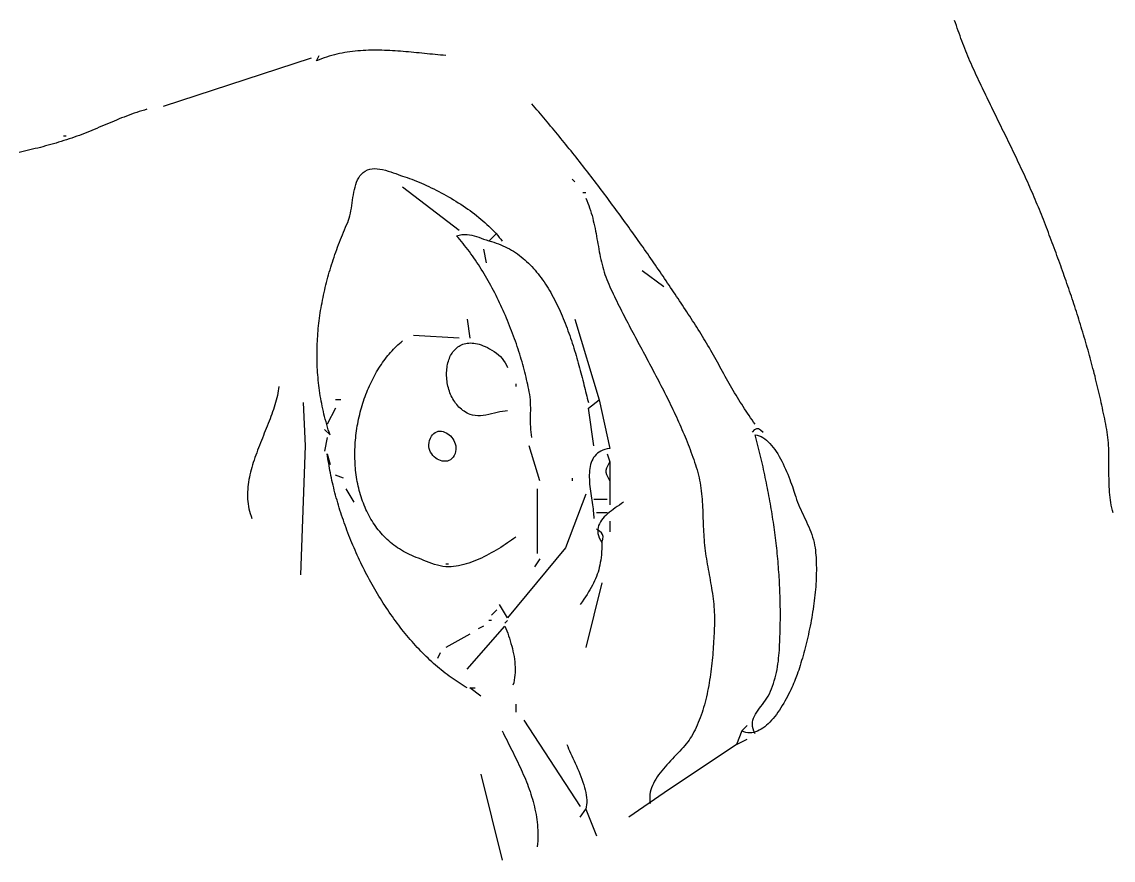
# Model space of a CAD drawing. Header units: millimetres. Extents: x 0 to 171, y 0 to 100.
# Drawn here: x 82.36 to 116, y 16.53 to 42.37 of the extents above; entities that cross this region are included whole.
import ezdxf

# ---------------------------------------------------------------- set-up
doc = ezdxf.new("R2010")
doc.units = ezdxf.units.MM
doc.layers.add('Gravur', color=7, linetype='CONTINUOUS')

msp = doc.modelspace()

# ---------------------------------------------------------------- linework, layer by layer
at = {"layer": 'Gravur'}
for points in [[(115.996, 27.228), (115.974, 27.306), (115.955, 27.385), (115.938, 27.465), (115.924, 27.546), (115.911, 27.627), (115.901, 27.709), (115.892, 27.791), (115.885, 27.873), (115.879, 27.956), (115.875, 28.04), (115.872, 28.123), (115.869, 28.207), (115.868, 28.292), (115.867, 28.376), (115.867, 28.461), (115.867, 28.545), (115.867, 28.63), (115.867, 28.715), (115.867, 28.799), (115.867, 28.884), (115.867, 28.969), (115.865, 29.053), (115.863, 29.137), (115.86, 29.221), (115.856, 29.305), (115.851, 29.389), (115.844, 29.472), (115.835, 29.554), (115.825, 29.636), (115.813, 29.718), (115.799, 29.799), (115.783, 29.883), (115.767, 29.966), (115.75, 30.05), (115.734, 30.133), (115.717, 30.216), (115.7, 30.298), (115.682, 30.381), (115.665, 30.464), (115.647, 30.546), (115.629, 30.628), (115.611, 30.71), (115.592, 30.792), (115.573, 30.874), (115.554, 30.955), (115.535, 31.037), (115.516, 31.118), (115.496, 31.199), (115.476, 31.28), (115.456, 31.361), (115.436, 31.442), (115.415, 31.523), (115.395, 31.604), (115.374, 31.684), (115.352, 31.765), (115.331, 31.845), (115.31, 31.925), (115.288, 32.005), (115.266, 32.085), (115.244, 32.165), (115.221, 32.245), (115.199, 32.325), (115.176, 32.404), (115.153, 32.484), (115.13, 32.564), (115.106, 32.643), (115.083, 32.722), (115.059, 32.802), (115.035, 32.881), (115.011, 32.96), (114.986, 33.039), (114.962, 33.118), (114.937, 33.197), (114.912, 33.276), (114.887, 33.355), (114.862, 33.434), (114.836, 33.513), (114.811, 33.592), (114.785, 33.67), (114.759, 33.749), (114.733, 33.828), (114.707, 33.906), (114.68, 33.985), (114.653, 34.064), (114.627, 34.142), (114.6, 34.221), (114.572, 34.299), (114.545, 34.378), (114.518, 34.457), (114.49, 34.535), (114.462, 34.614), (114.434, 34.692), (114.406, 34.771), (114.378, 34.849), (114.35, 34.928), (114.321, 35.007), (114.292, 35.085), (114.264, 35.164), (114.235, 35.243), (114.205, 35.321), (114.176, 35.4), (114.147, 35.479), (114.117, 35.558), (114.088, 35.637), (114.058, 35.715), (114.028, 35.794), (113.998, 35.873), (113.967, 35.952), (113.937, 36.032), (113.907, 36.111), (113.876, 36.19), (113.845, 36.269), (113.815, 36.347), (113.784, 36.425), (113.753, 36.502), (113.722, 36.58), (113.69, 36.657), (113.658, 36.734), (113.626, 36.811), (113.594, 36.887), (113.561, 36.964), (113.528, 37.04), (113.495, 37.116), (113.462, 37.192), (113.428, 37.268), (113.394, 37.344), (113.361, 37.42), (113.326, 37.495), (113.292, 37.571), (113.258, 37.646), (113.223, 37.721), (113.188, 37.796), (113.153, 37.871), (113.118, 37.946), (113.083, 38.021), (113.047, 38.096), (113.012, 38.17), (112.976, 38.245), (112.94, 38.319), (112.905, 38.394), (112.869, 38.468), (112.833, 38.542), (112.797, 38.617), (112.76, 38.691), (112.724, 38.765), (112.688, 38.839), (112.652, 38.914), (112.615, 38.988), (112.579, 39.062), (112.543, 39.136), (112.506, 39.21), (112.47, 39.284), (112.433, 39.359), (112.397, 39.433), (112.361, 39.507), (112.324, 39.581), (112.288, 39.656), (112.252, 39.73), (112.216, 39.804), (112.18, 39.879), (112.144, 39.953), (112.108, 40.028), (112.072, 40.102), (112.036, 40.177), (112, 40.252), (111.964, 40.326), (111.929, 40.401), (111.894, 40.476), (111.858, 40.551), (111.823, 40.627), (111.788, 40.702), (111.753, 40.777), (111.719, 40.853), (111.684, 40.929), (111.65, 41.004), (111.616, 41.08), (111.582, 41.157), (111.549, 41.233), (111.517, 41.31), (111.485, 41.388), (111.453, 41.465), (111.423, 41.543), (111.392, 41.621), (111.362, 41.699), (111.333, 41.778), (111.304, 41.856), (111.275, 41.935), (111.246, 42.014), (111.218, 42.093), (111.19, 42.172), (111.162, 42.251), (111.135, 42.33), (111.107, 42.41)], [(95.424, 41.329), (95.344, 41.336), (95.263, 41.343), (95.182, 41.35), (95.101, 41.357), (95.02, 41.365), (94.938, 41.373), (94.856, 41.381), (94.775, 41.389), (94.693, 41.397), (94.611, 41.406), (94.528, 41.414), (94.446, 41.422), (94.364, 41.429), (94.281, 41.437), (94.199, 41.444), (94.116, 41.451), (94.034, 41.458), (93.951, 41.464), (93.868, 41.469), (93.786, 41.474), (93.703, 41.479), (93.621, 41.483), (93.538, 41.486), (93.456, 41.489), (93.373, 41.49), (93.291, 41.491), (93.208, 41.491), (93.126, 41.49), (93.044, 41.488), (92.962, 41.485), (92.88, 41.481), (92.798, 41.476), (92.717, 41.469), (92.636, 41.462), (92.554, 41.453), (92.473, 41.442), (92.392, 41.431), (92.312, 41.418), (92.231, 41.403), (92.151, 41.387), (92.071, 41.369), (91.992, 41.349), (91.912, 41.328), (91.833, 41.306), (91.755, 41.281), (91.676, 41.254), (91.598, 41.226), (91.52, 41.196), (91.443, 41.163), (91.526, 41.329)], [(91.277, 41.246), (86.715, 39.753)], [(104.964, 29.965), (104.915, 30.031), (104.867, 30.097), (104.819, 30.164), (104.772, 30.232), (104.726, 30.3), (104.68, 30.369), (104.635, 30.438), (104.59, 30.507), (104.546, 30.577), (104.502, 30.647), (104.459, 30.718), (104.415, 30.789), (104.373, 30.86), (104.33, 30.932), (104.288, 31.004), (104.246, 31.076), (104.205, 31.148), (104.163, 31.221), (104.122, 31.293), (104.081, 31.366), (104.04, 31.439), (103.999, 31.512), (103.959, 31.585), (103.918, 31.658), (103.877, 31.731), (103.837, 31.805), (103.796, 31.878), (103.755, 31.951), (103.715, 32.023), (103.674, 32.096), (103.633, 32.169), (103.591, 32.241), (103.55, 32.314), (103.508, 32.386), (103.466, 32.458), (103.424, 32.529), (103.382, 32.6), (103.339, 32.671), (103.296, 32.742), (103.252, 32.812), (103.209, 32.882), (103.164, 32.951), (103.121, 33.019), (103.077, 33.086), (103.033, 33.154), (102.989, 33.222), (102.945, 33.29), (102.9, 33.358), (102.856, 33.426), (102.811, 33.494), (102.766, 33.562), (102.721, 33.63), (102.676, 33.699), (102.631, 33.767), (102.586, 33.835), (102.54, 33.904), (102.494, 33.972), (102.449, 34.041), (102.403, 34.109), (102.357, 34.178), (102.31, 34.247), (102.264, 34.316), (102.218, 34.384), (102.171, 34.453), (102.124, 34.522), (102.077, 34.591), (102.03, 34.66), (101.983, 34.728), (101.936, 34.797), (101.888, 34.866), (101.841, 34.935), (101.793, 35.004), (101.745, 35.073), (101.698, 35.142), (101.65, 35.211), (101.601, 35.28), (101.553, 35.348), (101.505, 35.417), (101.456, 35.486), (101.408, 35.555), (101.359, 35.624), (101.31, 35.692), (101.262, 35.761), (101.213, 35.83), (101.163, 35.899), (101.114, 35.967), (101.065, 36.036), (101.016, 36.104), (100.966, 36.173), (100.916, 36.241), (100.867, 36.31), (100.817, 36.378), (100.767, 36.446), (100.717, 36.514), (100.667, 36.583), (100.617, 36.651), (100.567, 36.719), (100.516, 36.787), (100.466, 36.854), (100.416, 36.922), (100.365, 36.99), (100.314, 37.057), (100.264, 37.125), (100.213, 37.192), (100.162, 37.26), (100.111, 37.327), (100.06, 37.394), (100.009, 37.461), (99.958, 37.528), (99.906, 37.594), (99.855, 37.661), (99.804, 37.728), (99.752, 37.794), (99.701, 37.86), (99.649, 37.926), (99.597, 37.992), (99.546, 38.058), (99.494, 38.124), (99.442, 38.19), (99.39, 38.255), (99.338, 38.321), (99.286, 38.386), (99.234, 38.451), (99.182, 38.516), (99.13, 38.58), (99.078, 38.645), (99.026, 38.709), (98.973, 38.773), (98.921, 38.837), (98.869, 38.901), (98.816, 38.965), (98.764, 39.028), (98.711, 39.092), (98.659, 39.155), (98.606, 39.218), (98.554, 39.281), (98.501, 39.343), (98.448, 39.405), (98.396, 39.468), (98.343, 39.529), (98.29, 39.591), (98.237, 39.653), (98.184, 39.714), (98.132, 39.775), (98.079, 39.836)], [(86.217, 39.67), (86.137, 39.648), (86.058, 39.624), (85.979, 39.599), (85.901, 39.574), (85.822, 39.547), (85.745, 39.519), (85.667, 39.491), (85.589, 39.462), (85.512, 39.432), (85.435, 39.402), (85.358, 39.371), (85.282, 39.34), (85.205, 39.308), (85.129, 39.276), (85.052, 39.244), (84.976, 39.212), (84.9, 39.179), (84.823, 39.147), (84.747, 39.115), (84.671, 39.082), (84.594, 39.05), (84.518, 39.019), (84.441, 38.987), (84.364, 38.956), (84.287, 38.926), (84.21, 38.896), (84.133, 38.867), (84.055, 38.838), (83.977, 38.811), (83.897, 38.783), (83.817, 38.756), (83.737, 38.73), (83.656, 38.704), (83.576, 38.679), (83.495, 38.654), (83.415, 38.63), (83.334, 38.607), (83.254, 38.584), (83.173, 38.562), (83.092, 38.54), (83.011, 38.518), (82.931, 38.497), (82.85, 38.477), (82.769, 38.457), (82.688, 38.437), (82.607, 38.417), (82.525, 38.398), (82.444, 38.379), (82.363, 38.361), (82.282, 38.343)], [(83.729, 38.841), (83.646, 38.841)], [(91.692, 29.799), (91.858, 29.633), (91.831, 29.714), (91.806, 29.794), (91.781, 29.875), (91.758, 29.955), (91.735, 30.036), (91.713, 30.116), (91.693, 30.197), (91.673, 30.277), (91.654, 30.358), (91.636, 30.438), (91.619, 30.519), (91.603, 30.599), (91.587, 30.679), (91.573, 30.76), (91.559, 30.84), (91.547, 30.921), (91.535, 31.001), (91.524, 31.081), (91.514, 31.161), (91.505, 31.242), (91.496, 31.322), (91.489, 31.402), (91.482, 31.482), (91.476, 31.562), (91.471, 31.642), (91.467, 31.722), (91.463, 31.802), (91.461, 31.882), (91.459, 31.962), (91.458, 32.042), (91.458, 32.122), (91.458, 32.202), (91.46, 32.281), (91.462, 32.361), (91.465, 32.441), (91.468, 32.52), (91.473, 32.6), (91.478, 32.679), (91.484, 32.759), (91.491, 32.838), (91.498, 32.917), (91.506, 32.997), (91.515, 33.076), (91.525, 33.155), (91.535, 33.234), (91.546, 33.313), (91.558, 33.392), (91.57, 33.471), (91.583, 33.55), (91.597, 33.629), (91.612, 33.708), (91.627, 33.786), (91.643, 33.865), (91.659, 33.944), (91.677, 34.022), (91.694, 34.101), (91.713, 34.179), (91.732, 34.257), (91.752, 34.335), (91.772, 34.413), (91.793, 34.491), (91.815, 34.569), (91.837, 34.647), (91.86, 34.725), (91.884, 34.803), (91.908, 34.88), (91.932, 34.958), (91.958, 35.035), (91.983, 35.113), (92.01, 35.19), (92.037, 35.267), (92.065, 35.344), (92.093, 35.421), (92.121, 35.498), (92.151, 35.575), (92.18, 35.652), (92.211, 35.729), (92.242, 35.805), (92.273, 35.881), (92.305, 35.958), (92.337, 36.034), (92.37, 36.11), (92.404, 36.186), (92.43, 36.251), (92.452, 36.319), (92.471, 36.391), (92.488, 36.467), (92.503, 36.544), (92.516, 36.624), (92.528, 36.705), (92.54, 36.787), (92.552, 36.87), (92.564, 36.953), (92.578, 37.035), (92.592, 37.116), (92.609, 37.196), (92.629, 37.274), (92.652, 37.35), (92.678, 37.422), (92.708, 37.491), (92.743, 37.556), (92.782, 37.616), (92.828, 37.672), (92.879, 37.722), (92.942, 37.767), (93.01, 37.801), (93.082, 37.824), (93.157, 37.837), (93.236, 37.841), (93.316, 37.837), (93.398, 37.827), (93.481, 37.812), (93.565, 37.791), (93.647, 37.768), (93.729, 37.742), (93.809, 37.714), (93.886, 37.687), (93.961, 37.66), (94.031, 37.634), (94.097, 37.612), (94.167, 37.589), (94.238, 37.564), (94.309, 37.539), (94.381, 37.512), (94.454, 37.484), (94.528, 37.454), (94.602, 37.423), (94.677, 37.392), (94.752, 37.359), (94.828, 37.325), (94.904, 37.29), (94.98, 37.253), (95.056, 37.216), (95.133, 37.178), (95.209, 37.139), (95.286, 37.098), (95.362, 37.057), (95.438, 37.015), (95.514, 36.972), (95.589, 36.928), (95.664, 36.883), (95.739, 36.837), (95.813, 36.791), (95.887, 36.743), (95.96, 36.695), (96.032, 36.646), (96.103, 36.597), (96.173, 36.547), (96.243, 36.496), (96.311, 36.444), (96.378, 36.392), (96.445, 36.339), (96.51, 36.285), (96.573, 36.231), (96.635, 36.177), (96.696, 36.122), (96.755, 36.066), (96.813, 36.01), (96.869, 35.953), (96.923, 35.896), (96.976, 35.839), (97.026, 35.781), (97.075, 35.723), (97.122, 35.664), (97.166, 35.606)], [(99.406, 37.43), (99.323, 37.513)], [(95.839, 35.937), (94.097, 37.265)], [(99.738, 37.099), (99.655, 37.099)], [(99.738, 36.933), (99.772, 36.857), (99.804, 36.781), (99.833, 36.705), (99.861, 36.628), (99.887, 36.55), (99.911, 36.472), (99.933, 36.394), (99.954, 36.316), (99.974, 36.237), (99.992, 36.158), (100.009, 36.078), (100.026, 35.999), (100.042, 35.919), (100.057, 35.839), (100.072, 35.759), (100.086, 35.679), (100.1, 35.599), (100.114, 35.519), (100.129, 35.44), (100.143, 35.36), (100.158, 35.28), (100.173, 35.201), (100.189, 35.122), (100.206, 35.043), (100.224, 34.965), (100.243, 34.887), (100.263, 34.809), (100.284, 34.731), (100.307, 34.655), (100.331, 34.578), (100.358, 34.502), (100.386, 34.427), (100.416, 34.352), (100.448, 34.278), (100.483, 34.203), (100.518, 34.128), (100.553, 34.053), (100.589, 33.978), (100.625, 33.903), (100.661, 33.828), (100.697, 33.753), (100.734, 33.679), (100.771, 33.604), (100.808, 33.53), (100.846, 33.456), (100.884, 33.381), (100.922, 33.307), (100.96, 33.233), (100.998, 33.159), (101.037, 33.085), (101.075, 33.011), (101.114, 32.937), (101.153, 32.863), (101.192, 32.789), (101.231, 32.715), (101.271, 32.641), (101.31, 32.568), (101.35, 32.494), (101.389, 32.42), (101.429, 32.346), (101.468, 32.273), (101.508, 32.199), (101.547, 32.125), (101.587, 32.051), (101.626, 31.977), (101.666, 31.903), (101.705, 31.83), (101.745, 31.756), (101.784, 31.682), (101.823, 31.608), (101.863, 31.534), (101.902, 31.46), (101.941, 31.385), (101.979, 31.311), (102.018, 31.237), (102.056, 31.162), (102.095, 31.088), (102.133, 31.013), (102.17, 30.939), (102.208, 30.864), (102.246, 30.789), (102.283, 30.714), (102.32, 30.639), (102.356, 30.564), (102.393, 30.489), (102.429, 30.414), (102.464, 30.338), (102.5, 30.262), (102.535, 30.187), (102.57, 30.111), (102.604, 30.035), (102.638, 29.958), (102.671, 29.882), (102.705, 29.805), (102.737, 29.729), (102.77, 29.652), (102.802, 29.575), (102.833, 29.498), (102.864, 29.42), (102.894, 29.343), (102.924, 29.265), (102.954, 29.187), (102.983, 29.109), (103.011, 29.03), (103.039, 28.951), (103.067, 28.873), (103.093, 28.794), (103.119, 28.714), (103.145, 28.635), (103.17, 28.555), (103.193, 28.476), (103.214, 28.396), (103.233, 28.316), (103.25, 28.235), (103.265, 28.154), (103.278, 28.072), (103.29, 27.989), (103.3, 27.906), (103.309, 27.823), (103.317, 27.74), (103.324, 27.656), (103.33, 27.572), (103.335, 27.487), (103.34, 27.403), (103.344, 27.318), (103.347, 27.234), (103.35, 27.149), (103.353, 27.064), (103.356, 26.98), (103.359, 26.896), (103.363, 26.812), (103.366, 26.728), (103.37, 26.644), (103.375, 26.561), (103.38, 26.478), (103.386, 26.396), (103.394, 26.314), (103.402, 26.232), (103.412, 26.148), (103.422, 26.065), (103.434, 25.982), (103.446, 25.899), (103.459, 25.816), (103.473, 25.734), (103.487, 25.651), (103.501, 25.569), (103.516, 25.488), (103.531, 25.406), (103.546, 25.324), (103.561, 25.242), (103.576, 25.161), (103.59, 25.079), (103.604, 24.997), (103.618, 24.915), (103.631, 24.834), (103.643, 24.751), (103.655, 24.669), (103.666, 24.586), (103.676, 24.504), (103.684, 24.42), (103.692, 24.337), (103.698, 24.253), (103.703, 24.169), (103.706, 24.084), (103.708, 23.999), (103.708, 23.913), (103.706, 23.827), (103.704, 23.751), (103.701, 23.674), (103.698, 23.596), (103.695, 23.516), (103.691, 23.436), (103.687, 23.355), (103.682, 23.273), (103.677, 23.191), (103.672, 23.107), (103.666, 23.023), (103.659, 22.939), (103.652, 22.854), (103.645, 22.769), (103.636, 22.683), (103.628, 22.597), (103.618, 22.51), (103.608, 22.424), (103.597, 22.337), (103.585, 22.251), (103.573, 22.164), (103.559, 22.078), (103.545, 21.992), (103.53, 21.906), (103.514, 21.82), (103.497, 21.735), (103.479, 21.65), (103.46, 21.566), (103.44, 21.482), (103.419, 21.399), (103.397, 21.317), (103.374, 21.235), (103.35, 21.155), (103.324, 21.075), (103.298, 20.996), (103.27, 20.918), (103.241, 20.842), (103.21, 20.766), (103.178, 20.692), (103.145, 20.62), (103.111, 20.548), (103.075, 20.478), (103.037, 20.41), (102.999, 20.343), (102.963, 20.287), (102.924, 20.231), (102.882, 20.174), (102.837, 20.118), (102.79, 20.061), (102.74, 20.003), (102.688, 19.945), (102.635, 19.887), (102.58, 19.829), (102.524, 19.77), (102.468, 19.71), (102.411, 19.651), (102.355, 19.591), (102.298, 19.53), (102.243, 19.469), (102.188, 19.407), (102.135, 19.345), (102.083, 19.282), (102.034, 19.219), (101.986, 19.155), (101.942, 19.091), (101.9, 19.026), (101.861, 18.961), (101.826, 18.894), (101.795, 18.828), (101.769, 18.76), (101.747, 18.692), (101.729, 18.624), (101.717, 18.554), (101.711, 18.484), (101.711, 18.413), (101.716, 18.342), (101.729, 18.269)], [(98.079, 29.55), (98.066, 29.633), (98.056, 29.717), (98.049, 29.8), (98.044, 29.883), (98.042, 29.967), (98.041, 30.05), (98.041, 30.133), (98.041, 30.217), (98.042, 30.3), (98.043, 30.383), (98.043, 30.466), (98.041, 30.549), (98.038, 30.632), (98.033, 30.714), (98.026, 30.797), (98.015, 30.879), (98.001, 30.96), (97.986, 31.035), (97.97, 31.111), (97.954, 31.187), (97.937, 31.263), (97.919, 31.34), (97.901, 31.417), (97.882, 31.494), (97.862, 31.572), (97.841, 31.65), (97.82, 31.728), (97.798, 31.807), (97.776, 31.885), (97.753, 31.964), (97.729, 32.043), (97.705, 32.123), (97.68, 32.202), (97.654, 32.282), (97.628, 32.361), (97.601, 32.441), (97.573, 32.52), (97.545, 32.6), (97.516, 32.68), (97.487, 32.759), (97.457, 32.839), (97.426, 32.918), (97.395, 32.998), (97.363, 33.077), (97.33, 33.156), (97.297, 33.235), (97.264, 33.314), (97.23, 33.393), (97.195, 33.471), (97.159, 33.549), (97.124, 33.627), (97.087, 33.704), (97.05, 33.781), (97.013, 33.858), (96.975, 33.935), (96.936, 34.011), (96.897, 34.086), (96.857, 34.161), (96.817, 34.236), (96.776, 34.31), (96.735, 34.384), (96.693, 34.457), (96.651, 34.53), (96.608, 34.602), (96.565, 34.673), (96.521, 34.744), (96.477, 34.814), (96.432, 34.883), (96.386, 34.952), (96.341, 35.02), (96.295, 35.087), (96.248, 35.154), (96.201, 35.219), (96.153, 35.284), (96.105, 35.348), (96.057, 35.412), (96.008, 35.474), (95.958, 35.535), (95.908, 35.596), (95.858, 35.655), (95.807, 35.714), (95.756, 35.771), (95.843, 35.795), (95.925, 35.81), (96.005, 35.815), (96.082, 35.814), (96.156, 35.805), (96.229, 35.791), (96.302, 35.773), (96.374, 35.75), (96.446, 35.725), (96.519, 35.698), (96.594, 35.67), (96.671, 35.643), (96.751, 35.616), (96.835, 35.592), (96.908, 35.571), (96.98, 35.548), (97.051, 35.522), (97.121, 35.495), (97.189, 35.466), (97.256, 35.435), (97.322, 35.402), (97.387, 35.367), (97.451, 35.331), (97.513, 35.293), (97.574, 35.253), (97.635, 35.211), (97.694, 35.168), (97.752, 35.123), (97.808, 35.076), (97.864, 35.029), (97.919, 34.979), (97.973, 34.928), (98.025, 34.876), (98.077, 34.822), (98.127, 34.767), (98.177, 34.711), (98.226, 34.654), (98.273, 34.595), (98.32, 34.535), (98.366, 34.474), (98.411, 34.412), (98.455, 34.349), (98.498, 34.285), (98.54, 34.22), (98.581, 34.154), (98.622, 34.087), (98.661, 34.019), (98.7, 33.95), (98.738, 33.881), (98.775, 33.81), (98.812, 33.74), (98.847, 33.668), (98.882, 33.596), (98.916, 33.523), (98.95, 33.45), (98.982, 33.376), (99.014, 33.301), (99.046, 33.226), (99.076, 33.151), (99.106, 33.076), (99.136, 33), (99.165, 32.924), (99.193, 32.847), (99.22, 32.77), (99.247, 32.694), (99.274, 32.617), (99.299, 32.54), (99.325, 32.463), (99.349, 32.385), (99.374, 32.308), (99.397, 32.231), (99.42, 32.154), (99.443, 32.077), (99.466, 32.001), (99.487, 31.924), (99.509, 31.848), (99.53, 31.772), (99.55, 31.697), (99.571, 31.622), (99.59, 31.547), (99.61, 31.472), (99.629, 31.399), (99.648, 31.325), (99.666, 31.252), (99.685, 31.18), (99.702, 31.109), (99.72, 31.038), (99.737, 30.968), (99.755, 30.898), (99.771, 30.829), (99.788, 30.762), (99.804, 30.695), (99.821, 30.629)], [(97, 35.854), (96.752, 35.606)], [(96.586, 35.357), (96.669, 34.942)], [(102.143, 34.195), (101.48, 34.693)], [(96.088, 33.2), (96.171, 32.619)], [(99.406, 33.2), (100.153, 30.712)], [(95.839, 32.619), (94.429, 32.702)], [(97.581, 26.481), (97.52, 26.437), (97.457, 26.392), (97.392, 26.348), (97.326, 26.303), (97.259, 26.258), (97.19, 26.213), (97.12, 26.168), (97.049, 26.124), (96.977, 26.08), (96.904, 26.038), (96.829, 25.996), (96.754, 25.955), (96.679, 25.915), (96.602, 25.877), (96.525, 25.84), (96.448, 25.805), (96.37, 25.772), (96.292, 25.74), (96.214, 25.711), (96.136, 25.684), (96.057, 25.659), (95.979, 25.637), (95.9, 25.617), (95.822, 25.601), (95.745, 25.587), (95.667, 25.577), (95.59, 25.569), (95.507, 25.567), (95.423, 25.572), (95.339, 25.583), (95.253, 25.6), (95.168, 25.621), (95.083, 25.645), (94.998, 25.673), (94.913, 25.704), (94.83, 25.735), (94.748, 25.768), (94.667, 25.8), (94.589, 25.831), (94.512, 25.861), (94.443, 25.888), (94.375, 25.917), (94.309, 25.947), (94.244, 25.979), (94.181, 26.012), (94.119, 26.046), (94.058, 26.082), (93.998, 26.119), (93.94, 26.157), (93.884, 26.197), (93.828, 26.238), (93.774, 26.28), (93.722, 26.323), (93.67, 26.368), (93.62, 26.413), (93.571, 26.46), (93.524, 26.508), (93.478, 26.557), (93.433, 26.607), (93.389, 26.657), (93.347, 26.709), (93.306, 26.762), (93.266, 26.816), (93.228, 26.871), (93.191, 26.927), (93.155, 26.983), (93.12, 27.041), (93.086, 27.099), (93.054, 27.158), (93.023, 27.218), (92.993, 27.279), (92.965, 27.34), (92.937, 27.402), (92.911, 27.465), (92.886, 27.529), (92.862, 27.593), (92.839, 27.658), (92.818, 27.723), (92.798, 27.789), (92.778, 27.855), (92.76, 27.922), (92.744, 27.989), (92.728, 28.057), (92.713, 28.126), (92.7, 28.195), (92.688, 28.264), (92.676, 28.333), (92.666, 28.403), (92.657, 28.473), (92.649, 28.544), (92.643, 28.615), (92.637, 28.686), (92.632, 28.757), (92.629, 28.828), (92.626, 28.9), (92.625, 28.972), (92.624, 29.044), (92.625, 29.116), (92.627, 29.188), (92.629, 29.26), (92.633, 29.333), (92.638, 29.405), (92.644, 29.477), (92.651, 29.549), (92.659, 29.621), (92.667, 29.693), (92.677, 29.765), (92.688, 29.837), (92.7, 29.909), (92.713, 29.98), (92.727, 30.052), (92.741, 30.123), (92.757, 30.193), (92.774, 30.264), (92.791, 30.334), (92.81, 30.404), (92.829, 30.473), (92.849, 30.542), (92.871, 30.611), (92.893, 30.679), (92.916, 30.747), (92.94, 30.815), (92.965, 30.882), (92.991, 30.948), (93.017, 31.014), (93.045, 31.079), (93.073, 31.144), (93.103, 31.208), (93.133, 31.271), (93.164, 31.334), (93.196, 31.396), (93.228, 31.457), (93.262, 31.518), (93.296, 31.577), (93.331, 31.636), (93.367, 31.695), (93.404, 31.752), (93.442, 31.809), (93.48, 31.864), (93.519, 31.919), (93.559, 31.973), (93.6, 32.026), (93.641, 32.077), (93.684, 32.128), (93.727, 32.178), (93.77, 32.227), (93.815, 32.274), (93.86, 32.321), (93.906, 32.366), (93.953, 32.411), (94, 32.454), (94.048, 32.496), (94.097, 32.536)], [(97.332, 30.38), (97.256, 30.371), (97.176, 30.358), (97.094, 30.341), (97.01, 30.322), (96.925, 30.302), (96.838, 30.282), (96.752, 30.263), (96.665, 30.247), (96.58, 30.234), (96.495, 30.227), (96.412, 30.224), (96.332, 30.229), (96.254, 30.243), (96.18, 30.265), (96.13, 30.286), (96.083, 30.309), (96.037, 30.334), (95.992, 30.362), (95.95, 30.391), (95.909, 30.423), (95.87, 30.457), (95.833, 30.493), (95.797, 30.531), (95.763, 30.57), (95.731, 30.611), (95.701, 30.654), (95.672, 30.697), (95.645, 30.742), (95.62, 30.789), (95.597, 30.836), (95.575, 30.884), (95.555, 30.934), (95.537, 30.984), (95.521, 31.034), (95.506, 31.086), (95.493, 31.138), (95.482, 31.19), (95.472, 31.242), (95.464, 31.295), (95.458, 31.347), (95.454, 31.4), (95.451, 31.453), (95.451, 31.505), (95.452, 31.557), (95.454, 31.608), (95.459, 31.659), (95.465, 31.71), (95.473, 31.759), (95.482, 31.808), (95.494, 31.856), (95.507, 31.903), (95.521, 31.949), (95.538, 31.993), (95.556, 32.036), (95.576, 32.078), (95.598, 32.118), (95.622, 32.157), (95.647, 32.193), (95.674, 32.228), (95.703, 32.261), (95.733, 32.292), (95.765, 32.321), (95.799, 32.347), (95.835, 32.372), (95.873, 32.393), (95.912, 32.412), (95.953, 32.429), (95.995, 32.443), (96.04, 32.454), (96.086, 32.461), (96.134, 32.466), (96.184, 32.468), (96.235, 32.466), (96.288, 32.462), (96.343, 32.453), (96.4, 32.441), (96.458, 32.426), (96.518, 32.406), (96.58, 32.383), (96.644, 32.356), (96.709, 32.325), (96.776, 32.289), (96.845, 32.249), (96.916, 32.205), (96.989, 32.154), (97.054, 32.101), (97.111, 32.046), (97.163, 31.987), (97.21, 31.924), (97.253, 31.857), (97.293, 31.785), (97.332, 31.707)], [(90.282, 31.126), (90.273, 31.057), (90.262, 30.988), (90.249, 30.918), (90.235, 30.847), (90.219, 30.777), (90.201, 30.706), (90.181, 30.635), (90.16, 30.563), (90.138, 30.491), (90.114, 30.419), (90.09, 30.347), (90.064, 30.274), (90.038, 30.201), (90.01, 30.128), (89.982, 30.055), (89.953, 29.981), (89.924, 29.908), (89.894, 29.834), (89.864, 29.759), (89.834, 29.685), (89.804, 29.611), (89.774, 29.536), (89.744, 29.461), (89.714, 29.386), (89.684, 29.311), (89.655, 29.236), (89.626, 29.161), (89.598, 29.086), (89.571, 29.011), (89.544, 28.935), (89.519, 28.86), (89.494, 28.784), (89.471, 28.709), (89.449, 28.633), (89.428, 28.558), (89.408, 28.482), (89.391, 28.406), (89.374, 28.331), (89.36, 28.255), (89.347, 28.18), (89.337, 28.105), (89.328, 28.029), (89.322, 27.954), (89.318, 27.879), (89.316, 27.804), (89.317, 27.729), (89.32, 27.654), (89.326, 27.58), (89.335, 27.505), (89.347, 27.431), (89.361, 27.357), (89.379, 27.283), (89.4, 27.209), (89.424, 27.135), (89.452, 27.062)], [(97.581, 31.209), (97.581, 31.126)], [(91.028, 30.629), (91.091, 29.301), (90.945, 25.32)], [(92.189, 30.712), (92.023, 30.712)], [(99.987, 29.301), (99.821, 30.463), (100.153, 30.712), (100.484, 29.218), (100.405, 29.205), (100.333, 29.186), (100.266, 29.163), (100.206, 29.135), (100.151, 29.103), (100.102, 29.067), (100.058, 29.027), (100.018, 28.984), (99.984, 28.937), (99.954, 28.888), (99.929, 28.835), (99.907, 28.779), (99.889, 28.721), (99.875, 28.661), (99.864, 28.598), (99.856, 28.534), (99.851, 28.468), (99.849, 28.4), (99.849, 28.331), (99.851, 28.261), (99.855, 28.191), (99.861, 28.119), (99.868, 28.047), (99.877, 27.975), (99.886, 27.903), (99.896, 27.831), (99.907, 27.76), (99.917, 27.689), (99.928, 27.619), (99.939, 27.55), (99.949, 27.483), (99.958, 27.416), (99.967, 27.352), (99.974, 27.289), (99.98, 27.229), (99.984, 27.17), (99.986, 27.115), (99.987, 27.062)], [(92.023, 30.463), (91.775, 29.965)], [(95.714, 29.065), (95.686, 29.001), (95.653, 28.947), (95.614, 28.903), (95.572, 28.869), (95.525, 28.844), (95.476, 28.828), (95.425, 28.82), (95.372, 28.82), (95.319, 28.827), (95.266, 28.841), (95.214, 28.862), (95.163, 28.889), (95.115, 28.921), (95.07, 28.959), (95.028, 29.002), (94.992, 29.049), (94.96, 29.099), (94.935, 29.154), (94.917, 29.211), (94.906, 29.271), (94.903, 29.333), (94.91, 29.397), (94.926, 29.462), (94.953, 29.533), (94.984, 29.592), (95.021, 29.641), (95.06, 29.681), (95.103, 29.711), (95.148, 29.732), (95.195, 29.745), (95.243, 29.75), (95.293, 29.747), (95.342, 29.738), (95.391, 29.722), (95.439, 29.7), (95.485, 29.672), (95.53, 29.639), (95.571, 29.601), (95.61, 29.559), (95.644, 29.514), (95.675, 29.465), (95.7, 29.413), (95.719, 29.358), (95.733, 29.302), (95.74, 29.244), (95.739, 29.184), (95.731, 29.125), (95.714, 29.065)], [(104.964, 20.426), (104.925, 20.504), (104.898, 20.578), (104.883, 20.649), (104.878, 20.717), (104.882, 20.783), (104.894, 20.847), (104.915, 20.909), (104.941, 20.97), (104.974, 21.03), (105.01, 21.09), (105.051, 21.149), (105.094, 21.208), (105.14, 21.268), (105.186, 21.329), (105.232, 21.391), (105.277, 21.454), (105.32, 21.519), (105.361, 21.587), (105.399, 21.659), (105.434, 21.734), (105.467, 21.812), (105.498, 21.892), (105.526, 21.974), (105.552, 22.058), (105.576, 22.143), (105.598, 22.229), (105.617, 22.315), (105.635, 22.403), (105.651, 22.49), (105.664, 22.577), (105.676, 22.663), (105.686, 22.749), (105.695, 22.833), (105.702, 22.916), (105.707, 22.997), (105.712, 23.083), (105.716, 23.168), (105.72, 23.252), (105.724, 23.337), (105.727, 23.422), (105.73, 23.506), (105.732, 23.59), (105.734, 23.674), (105.736, 23.758), (105.737, 23.842), (105.738, 23.925), (105.738, 24.009), (105.739, 24.092), (105.738, 24.175), (105.738, 24.258), (105.737, 24.341), (105.736, 24.424), (105.734, 24.506), (105.732, 24.589), (105.729, 24.671), (105.727, 24.753), (105.724, 24.835), (105.72, 24.918), (105.716, 24.999), (105.712, 25.081), (105.708, 25.163), (105.703, 25.245), (105.698, 25.326), (105.692, 25.408), (105.686, 25.489), (105.68, 25.571), (105.673, 25.652), (105.666, 25.733), (105.659, 25.815), (105.652, 25.896), (105.644, 25.977), (105.635, 26.058), (105.627, 26.139), (105.618, 26.22), (105.609, 26.301), (105.599, 26.382), (105.589, 26.462), (105.579, 26.543), (105.568, 26.624), (105.558, 26.705), (105.546, 26.786), (105.535, 26.866), (105.523, 26.947), (105.511, 27.028), (105.498, 27.109), (105.486, 27.189), (105.472, 27.27), (105.459, 27.351), (105.445, 27.432), (105.431, 27.512), (105.417, 27.593), (105.402, 27.674), (105.387, 27.755), (105.372, 27.836), (105.357, 27.917), (105.341, 27.998), (105.325, 28.079), (105.308, 28.16), (105.291, 28.241), (105.274, 28.322), (105.257, 28.404), (105.24, 28.485), (105.222, 28.567), (105.204, 28.648), (105.185, 28.73), (105.166, 28.811), (105.147, 28.893), (105.128, 28.975), (105.108, 29.057), (105.089, 29.139), (105.068, 29.221), (105.048, 29.303), (105.027, 29.386), (105.006, 29.468), (104.985, 29.551), (104.964, 29.633), (105.025, 29.623), (105.085, 29.605), (105.144, 29.581), (105.202, 29.55), (105.258, 29.513), (105.313, 29.471), (105.366, 29.423), (105.418, 29.37), (105.469, 29.313), (105.518, 29.251), (105.566, 29.187), (105.612, 29.118), (105.657, 29.047), (105.701, 28.974), (105.743, 28.898), (105.783, 28.821), (105.823, 28.742), (105.86, 28.662), (105.897, 28.582), (105.931, 28.502), (105.965, 28.422), (105.996, 28.343), (106.026, 28.265), (106.055, 28.188), (106.082, 28.113), (106.108, 28.04), (106.132, 27.971), (106.154, 27.904), (106.175, 27.84), (106.195, 27.781), (106.212, 27.725), (106.239, 27.645), (106.269, 27.565), (106.3, 27.487), (106.333, 27.409), (106.367, 27.332), (106.402, 27.256), (106.437, 27.18), (106.473, 27.104), (106.509, 27.028), (106.544, 26.953), (106.579, 26.876), (106.613, 26.8), (106.645, 26.722), (106.676, 26.644), (106.704, 26.565), (106.731, 26.485), (106.755, 26.403), (106.776, 26.32), (106.794, 26.236), (106.808, 26.149), (106.817, 26.077), (106.825, 26.004), (106.832, 25.93), (106.838, 25.854), (106.842, 25.777), (106.845, 25.699), (106.847, 25.62), (106.848, 25.539), (106.848, 25.458), (106.847, 25.377), (106.845, 25.294), (106.842, 25.211), (106.838, 25.127), (106.833, 25.042), (106.827, 24.957), (106.82, 24.871), (106.812, 24.785), (106.803, 24.699), (106.793, 24.612), (106.783, 24.525), (106.772, 24.438), (106.76, 24.351), (106.747, 24.263), (106.733, 24.176), (106.719, 24.089), (106.704, 24.002), (106.689, 23.915), (106.673, 23.829), (106.656, 23.742), (106.639, 23.657), (106.621, 23.571), (106.602, 23.486), (106.584, 23.402), (106.564, 23.319), (106.544, 23.236), (106.524, 23.154), (106.503, 23.072), (106.482, 22.992), (106.461, 22.913), (106.439, 22.834), (106.417, 22.757), (106.394, 22.681), (106.372, 22.606), (106.349, 22.532), (106.326, 22.459), (106.303, 22.388), (106.279, 22.319), (106.255, 22.251), (106.238, 22.202), (106.218, 22.15), (106.197, 22.095), (106.173, 22.036), (106.148, 21.976), (106.121, 21.912), (106.092, 21.847), (106.061, 21.781), (106.028, 21.712), (105.994, 21.643), (105.958, 21.573), (105.92, 21.503), (105.881, 21.432), (105.841, 21.362), (105.799, 21.292), (105.756, 21.223), (105.711, 21.154), (105.665, 21.088), (105.618, 21.022), (105.57, 20.959), (105.52, 20.898), (105.47, 20.84), (105.418, 20.785), (105.365, 20.733), (105.312, 20.684), (105.257, 20.639), (105.202, 20.598), (105.145, 20.562), (105.088, 20.53), (105.031, 20.504), (104.972, 20.483), (104.913, 20.467), (104.854, 20.457), (104.794, 20.454), (104.733, 20.457), (104.672, 20.467), (104.611, 20.484), (104.549, 20.509), (104.383, 20.094), (104.715, 20.26)], [(104.881, 29.716), (104.95, 29.797), (105.009, 29.833), (105.066, 29.828), (105.13, 29.788), (105.212, 29.716)], [(91.775, 29.55), (91.692, 29.136)], [(98.328, 28.223), (97.996, 29.301)], [(96.088, 21.836), (96.024, 21.873), (95.961, 21.911), (95.898, 21.949), (95.836, 21.989), (95.773, 22.03), (95.711, 22.072), (95.65, 22.114), (95.588, 22.158), (95.527, 22.202), (95.467, 22.248), (95.407, 22.294), (95.347, 22.341), (95.287, 22.389), (95.228, 22.438), (95.169, 22.488), (95.111, 22.539), (95.053, 22.59), (94.995, 22.642), (94.938, 22.695), (94.881, 22.749), (94.824, 22.804), (94.768, 22.859), (94.712, 22.915), (94.657, 22.972), (94.602, 23.029), (94.547, 23.087), (94.493, 23.146), (94.44, 23.206), (94.386, 23.266), (94.333, 23.327), (94.281, 23.389), (94.229, 23.451), (94.177, 23.514), (94.126, 23.577), (94.075, 23.641), (94.025, 23.705), (93.975, 23.771), (93.925, 23.836), (93.876, 23.902), (93.828, 23.969), (93.78, 24.036), (93.732, 24.104), (93.685, 24.172), (93.638, 24.241), (93.592, 24.31), (93.546, 24.38), (93.501, 24.45), (93.456, 24.521), (93.412, 24.592), (93.368, 24.663), (93.325, 24.735), (93.282, 24.807), (93.239, 24.879), (93.197, 24.952), (93.156, 25.025), (93.115, 25.098), (93.075, 25.172), (93.035, 25.246), (92.996, 25.321), (92.957, 25.395), (92.919, 25.47), (92.881, 25.545), (92.844, 25.621), (92.807, 25.696), (92.771, 25.772), (92.735, 25.848), (92.7, 25.924), (92.666, 26.001), (92.632, 26.077), (92.598, 26.154), (92.565, 26.231), (92.533, 26.308), (92.501, 26.385), (92.47, 26.462), (92.44, 26.539), (92.41, 26.616), (92.38, 26.694), (92.352, 26.771), (92.323, 26.849), (92.296, 26.926), (92.269, 27.004), (92.242, 27.081), (92.216, 27.159), (92.191, 27.236), (92.166, 27.313), (92.142, 27.391), (92.119, 27.468), (92.096, 27.545), (92.074, 27.622), (92.052, 27.699), (92.031, 27.776), (92.011, 27.853), (91.991, 27.929), (91.972, 28.006), (91.954, 28.082), (91.936, 28.158), (91.919, 28.234), (91.903, 28.31), (91.887, 28.385), (91.872, 28.461), (91.857, 28.535), (91.843, 28.61), (91.83, 28.685), (91.818, 28.759), (91.806, 28.833), (91.795, 28.906), (91.784, 28.98), (91.775, 29.053), (91.858, 28.721)], [(100.401, 29.053), (100.484, 28.804)], [(100.484, 28.223), (100.429, 28.323), (100.392, 28.406), (100.374, 28.479), (100.374, 28.548), (100.392, 28.621), (100.429, 28.704), (100.484, 28.804), (100.484, 27.477)], [(92.272, 28.306), (92.023, 28.389)], [(99.323, 28.306), (99.323, 28.223)], [(92.604, 27.56), (92.355, 27.974)], [(98.245, 27.974), (98.245, 25.983)], [(99.738, 27.808), (99.113, 26.151), (97.332, 23.993), (97.083, 24.407)], [(100.401, 27.642), (99.987, 27.642)], [(100.899, 27.56), (100.838, 27.516), (100.776, 27.472), (100.713, 27.429), (100.651, 27.385), (100.589, 27.34), (100.529, 27.295), (100.471, 27.249), (100.415, 27.202), (100.362, 27.155), (100.312, 27.106), (100.267, 27.056), (100.226, 27.004), (100.19, 26.952), (100.16, 26.897), (100.136, 26.841), (100.119, 26.783), (100.11, 26.723), (100.108, 26.661), (100.114, 26.597), (100.13, 26.53), (100.155, 26.461), (100.19, 26.39), (100.235, 26.315), (100.262, 26.421), (100.272, 26.502), (100.26, 26.565), (100.225, 26.62), (100.162, 26.672), (100.07, 26.73)], [(100.401, 27.228), (100.07, 27.228)], [(100.484, 26.979), (100.484, 26.647)], [(100.235, 26.315), (100.235, 26.215), (100.232, 26.12), (100.227, 26.029), (100.221, 25.941), (100.212, 25.857), (100.202, 25.776), (100.189, 25.698), (100.175, 25.623), (100.158, 25.549), (100.139, 25.477), (100.118, 25.407), (100.095, 25.338), (100.07, 25.271), (100.042, 25.203), (100.012, 25.136), (99.979, 25.069), (99.944, 25.001), (99.907, 24.933), (99.867, 24.863), (99.824, 24.793), (99.779, 24.72), (99.731, 24.646), (99.681, 24.569), (99.628, 24.49), (99.572, 24.407)], [(95.507, 25.652), (95.424, 25.652)], [(98.328, 25.818), (98.162, 25.569)], [(100.235, 25.071), (99.738, 23.08)], [(97, 24.242), (96.835, 24.076)], [(96.835, 23.91), (96.752, 23.91)], [(97.332, 23.91), (97.249, 23.827)], [(96.088, 22.417), (97.249, 23.744), (97.278, 23.67), (97.306, 23.595), (97.334, 23.52), (97.361, 23.443), (97.387, 23.365), (97.412, 23.286), (97.436, 23.207), (97.458, 23.127), (97.478, 23.047), (97.497, 22.966), (97.514, 22.885), (97.529, 22.803), (97.541, 22.722), (97.551, 22.64), (97.558, 22.558), (97.562, 22.477), (97.564, 22.396), (97.562, 22.315), (97.557, 22.234), (97.548, 22.155), (97.535, 22.075), (97.519, 21.997), (97.498, 21.919)], [(96.586, 23.744), (96.42, 23.661)], [(96.171, 23.495), (95.424, 23.08)], [(95.258, 22.914), (95.176, 22.748)], [(96.503, 21.587), (96.171, 21.836), (96.337, 21.836)], [(97.581, 21.338), (97.581, 21.089)], [(97.83, 20.841), (99.572, 18.186)], [(104.715, 20.675), (104.549, 20.509)], [(97.166, 20.509), (97.203, 20.434), (97.24, 20.36), (97.277, 20.286), (97.314, 20.212), (97.351, 20.138), (97.388, 20.063), (97.426, 19.989), (97.463, 19.915), (97.5, 19.841), (97.536, 19.767), (97.573, 19.693), (97.609, 19.619), (97.645, 19.545), (97.68, 19.47), (97.715, 19.396), (97.749, 19.321), (97.782, 19.246), (97.815, 19.171), (97.848, 19.096), (97.879, 19.021), (97.91, 18.945), (97.94, 18.87), (97.968, 18.794), (97.996, 18.718), (98.023, 18.641), (98.049, 18.564), (98.073, 18.487), (98.097, 18.41), (98.119, 18.332), (98.139, 18.254), (98.159, 18.175), (98.176, 18.096), (98.193, 18.017), (98.208, 17.937), (98.221, 17.857), (98.233, 17.777), (98.242, 17.696), (98.25, 17.614), (98.257, 17.532), (98.261, 17.449), (98.264, 17.366), (98.264, 17.283), (98.262, 17.198), (98.259, 17.113), (98.253, 17.028), (98.245, 16.942)], [(99.157, 20.094), (99.183, 20.03), (99.211, 19.963), (99.241, 19.893), (99.273, 19.821), (99.307, 19.747), (99.343, 19.671), (99.379, 19.593), (99.415, 19.514), (99.452, 19.433), (99.488, 19.351), (99.524, 19.269), (99.559, 19.186), (99.593, 19.103), (99.624, 19.02), (99.654, 18.936), (99.681, 18.854), (99.706, 18.772), (99.727, 18.691), (99.745, 18.611), (99.758, 18.532), (99.768, 18.455), (99.773, 18.38), (99.772, 18.307), (99.767, 18.237), (99.755, 18.169), (99.738, 18.103)], [(104.383, 20.094), (102.157, 18.602), (101.065, 17.854)], [(96.503, 19.182), (97.166, 16.527)], [(99.572, 17.854), (99.738, 18.103), (100.07, 17.274)]]:
    msp.add_lwpolyline(points, dxfattribs=at)

doc.saveas('drawing.dxf')
